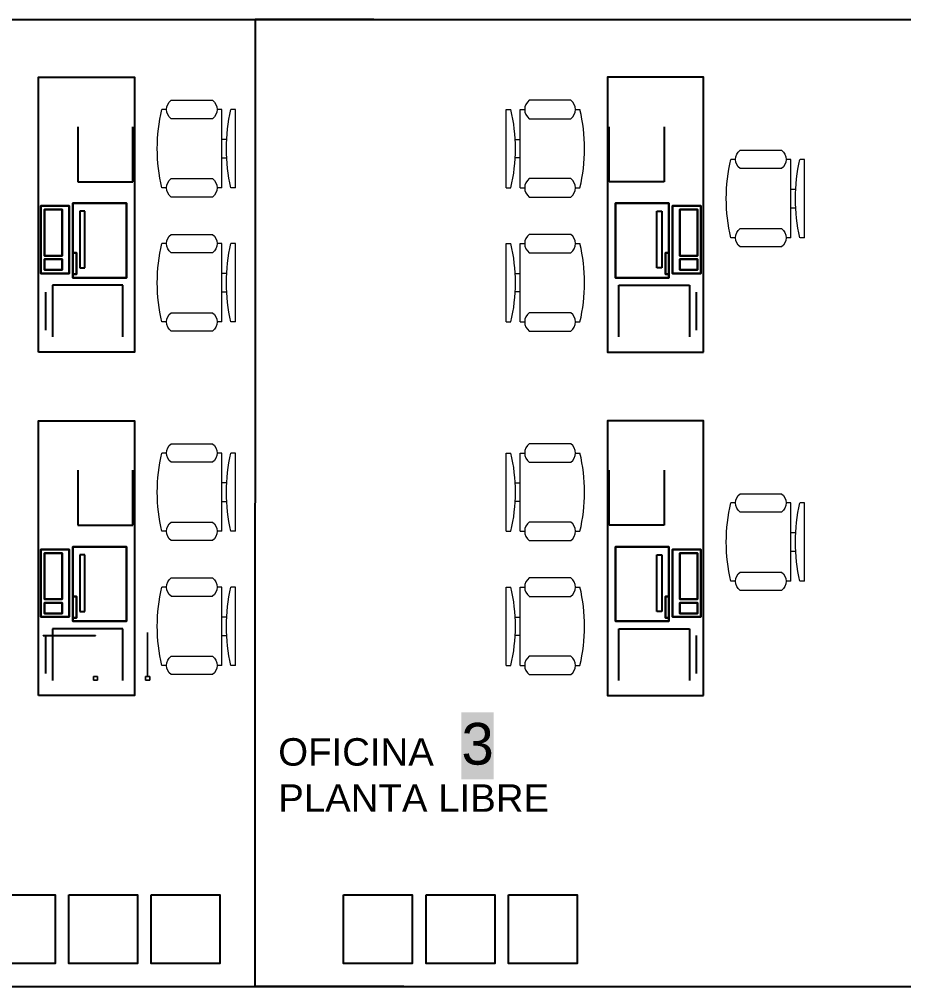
# Model space of a CAD drawing. Header units: millimetres. Extents: x -327709 to -233612, y 250954 to 312605.
# Drawn here: x -246551 to -240062, y 272257 to 279299 of the extents above; entities that cross this region are included whole.
import ezdxf

# ---------------------------------------------------------------- set-up
doc = ezdxf.new("R2010")
doc.units = ezdxf.units.MM
doc.header["$PDMODE"] = 35
doc.linetypes.add('Dash Style-1', pattern=[4.724409, 1.889764, -2.834646])
for name, color, linetype, lineweight in [('Bloques borde', 7, 'Continuous', 18), ('p1', 7, 'Continuous', 18), ('P4', 7, 'Continuous', 18), ('SUPERFICIES', 7, 'Dash Style-1', 5)]:
    doc.layers.add(name, color=color, linetype=linetype, lineweight=lineweight)
doc.styles.add('ARIAL', font='arial.ttf', dxfattribs={"height": 0.8})
doc.styles.add('Arial (bold)', font='arialbd.ttf')
doc.styles.add('Arial Unicode MS', font='ARIALUNI.TTF')
doc.dimstyles.new('carlos', dxfattribs={"dimtxt": 0.067432, "dimasz": 0.00186, "dimexe": 1.7e-05, "dimexo": 1.25e-05, "dimgap": 0, "dimtad": 0, "dimdec": 3, "dimtxsty": 'Arial (bold)', "dimblk": 'VW_SLASH-1', "dimblk1": 'VW_SLASH-1', "dimblk2": 'VW_SLASH-1', "dimcen": 0, "dimazin": 0, "dimtfac": 1, "dimtdec": 3, "dimtix": 1, "dimtmove": 0, "dimatfit": 0, "dimldrblk": 'VW_SLASH-1', "dimfxl": 1, "dimfrac": 2, "dimtolj": 1, "dimarcsym": 0})

# ---------------------------------------------------------------- blocks, each defined once
blk = doc.blocks.new('Group-93-1')
at = {"color": 7, "linetype": 'Continuous', "lineweight": 9}
for p, q in [((-0.285, 0), (-0.285, -0.0335)), ((-0.285, 0), (0.285, 0)), ((0.285, 0), (0.285, -0.0335)), ((-0.0671, -0.1006), (-0.0671, -0.0649)), ((0.0671, -0.0656), (0.0671, -0.1006)), ((-0.285, -0.1006), (-0.285, -0.1341)), ((-0.285, -0.1006), (0.285, -0.1006)), ((0.285, -0.1006), (0.285, -0.1341)), ((-0.352, -0.1676), (-0.352, -0.4694)), ((-0.2179, -0.4694), (-0.2179, -0.1676)), ((0.2179, -0.1676), (0.2179, -0.4694)), ((0.352, -0.4694), (0.352, -0.1676)), ((-0.285, -0.5029), (-0.285, -0.5364)), ((0.285, -0.5029), (0.285, -0.5364))]:
    blk.add_line(p, q, dxfattribs=at)
for centre, radius, start, end in [((0, 1.1609), 1.228, 256.5803, 283.4197), ((-0.285, -0.2179), 0.0838, 36.8699, 143.1301), ((0.285, -0.2179), 0.0838, 36.8699, 143.1301), ((-0.285, -0.4191), 0.0838, 216.8699, 323.1301), ((0.285, -0.4191), 0.0838, 216.8699, 323.1301), ((0, 0.658), 1.228, 256.5803, 283.4197)]:
    blk.add_arc(centre, radius, start, end, dxfattribs=at)
blk = doc.blocks.new('Chair - Desk_Sc1')
at = {"color": 7}
blk.add_blockref('Group-93-1', (0, 0), dxfattribs=at)
blk = doc.blocks.new('Group-214-1')
at = {"layer": 'Bloques borde', "color": 7, "lineweight": 18}
for points in [[(-1.7919, 6.8849, 0.658), (-1.7919, 7.2649, 0.658), (-1.7889, 7.2649, 0.658), (-1.7889, 6.8849, 0.658)], [(-1.7919, 7.2649, 0.658), (-1.7919, 7.2649, 0.698), (-1.7889, 7.2649, 0.698), (-1.7889, 7.2649, 0.658)], [(-1.7919, 7.2549, 0.708), (-1.7919, 6.8949, 0.708), (-1.7889, 6.8949, 0.708), (-1.7889, 7.2549, 0.708)], [(-1.7919, 6.8849, 0.698), (-1.7919, 6.8849, 0.658), (-1.7889, 6.8849, 0.658), (-1.7889, 6.8849, 0.698)]]:
    blk.add_3dface(points, dxfattribs=at)
for points, invisible_edges in [([(-1.7919, 7.2648, 0.6993), (-1.7889, 7.2648, 0.6993), (-1.7889, 7.2649, 0.698)], 9), ([(-1.7889, 7.2649, 0.698), (-1.7919, 7.2649, 0.698), (-1.7919, 7.2648, 0.6993)], 8), ([(-1.7919, 7.2649, 0.698), (-1.7919, 7.2647, 0.6999), (-1.7919, 7.2642, 0.7017), (-1.7919, 7.2649, 0.698)], 12), ([(-1.7919, 7.2649, 0.698), (-1.7919, 7.2642, 0.7017), (-1.7919, 7.2632, 0.7035), (-1.7919, 7.2649, 0.698)], 13), ([(-1.7919, 7.2649, 0.698), (-1.7919, 7.2632, 0.7035), (-1.7919, 7.2549, 0.708), (-1.7919, 7.2649, 0.698)], 15), ([(-1.7919, 7.2649, 0.658), (-1.7919, 7.2649, 0.698), (-1.7919, 7.2549, 0.708), (-1.7919, 7.2649, 0.658)], 14), ([(-1.7919, 7.2649, 0.658), (-1.7919, 7.2549, 0.708), (-1.7919, 6.8949, 0.708), (-1.7919, 7.2649, 0.658)], 13), ([(-1.7919, 6.8949, 0.708), (-1.7919, 6.8849, 0.658), (-1.7919, 7.2649, 0.658), (-1.7919, 6.8949, 0.708)], 13), ([(-1.7889, 7.2646, 0.7006), (-1.7889, 7.2648, 0.6993), (-1.7919, 7.2648, 0.6993)], 10), ([(-1.7919, 7.2648, 0.6993), (-1.7919, 7.2646, 0.7006), (-1.7889, 7.2646, 0.7006)], 10), ([(-1.7919, 7.2641, 0.7018), (-1.7889, 7.2641, 0.7018), (-1.7889, 7.2646, 0.7006)], 9), ([(-1.7889, 7.2646, 0.7006), (-1.7919, 7.2646, 0.7006), (-1.7919, 7.2641, 0.7018)], 9), ([(-1.7889, 7.2636, 0.703), (-1.7889, 7.2641, 0.7018), (-1.7919, 7.2641, 0.7018)], 10), ([(-1.7919, 7.2641, 0.7018), (-1.7919, 7.2636, 0.703), (-1.7889, 7.2636, 0.703)], 10), ([(-1.7889, 7.2628, 0.7041), (-1.7889, 7.2636, 0.703), (-1.7919, 7.2636, 0.703)], 10), ([(-1.7919, 7.2636, 0.703), (-1.7919, 7.2628, 0.7041), (-1.7889, 7.2628, 0.7041)], 10), ([(-1.7919, 7.2632, 0.7035), (-1.7919, 7.262, 0.7051), (-1.7919, 7.2604, 0.7063), (-1.7919, 7.2632, 0.7035)], 12), ([(-1.7919, 7.2632, 0.7035), (-1.7919, 7.2604, 0.7063), (-1.7919, 7.2549, 0.708), (-1.7919, 7.2632, 0.7035)], 15), ([(-1.7919, 7.262, 0.7051), (-1.7889, 7.262, 0.7051), (-1.7889, 7.2628, 0.7041)], 8), ([(-1.7889, 7.2628, 0.7041), (-1.7919, 7.2628, 0.7041), (-1.7919, 7.262, 0.7051)], 9), ([(-1.7919, 7.262, 0.7051), (-1.7919, 7.261, 0.7059), (-1.7889, 7.261, 0.7059)], 10), ([(-1.7919, 7.262, 0.7051), (-1.7889, 7.261, 0.7059), (-1.7889, 7.262, 0.7051)], 1), ([(-1.7919, 7.261, 0.7059), (-1.7919, 7.2599, 0.7067), (-1.7889, 7.2599, 0.7067)], 10), ([(-1.7919, 7.261, 0.7059), (-1.7889, 7.2599, 0.7067), (-1.7889, 7.261, 0.7059)], 9), ([(-1.7919, 7.2604, 0.7063), (-1.7919, 7.2586, 0.7073), (-1.7919, 7.2549, 0.708), (-1.7919, 7.2604, 0.7063)], 14), ([(-1.7919, 7.2599, 0.7067), (-1.7919, 7.2587, 0.7072), (-1.7889, 7.2587, 0.7072)], 10), ([(-1.7919, 7.2599, 0.7067), (-1.7889, 7.2587, 0.7072), (-1.7889, 7.2599, 0.7067)], 9), ([(-1.7919, 7.2587, 0.7072), (-1.7919, 7.2575, 0.7077), (-1.7889, 7.2575, 0.7077)], 10), ([(-1.7919, 7.2587, 0.7072), (-1.7889, 7.2575, 0.7077), (-1.7889, 7.2587, 0.7072)], 9), ([(-1.7919, 7.2586, 0.7073), (-1.7919, 7.2567, 0.7078), (-1.7919, 7.2549, 0.708), (-1.7919, 7.2586, 0.7073)], 12), ([(-1.7919, 7.2575, 0.7077), (-1.7919, 7.2562, 0.7079), (-1.7889, 7.2562, 0.7079)], 10), ([(-1.7919, 7.2575, 0.7077), (-1.7889, 7.2562, 0.7079), (-1.7889, 7.2575, 0.7077)], 9), ([(-1.7919, 7.2562, 0.7079), (-1.7919, 7.2549, 0.708), (-1.7889, 7.2549, 0.708)], 8), ([(-1.7919, 7.2562, 0.7079), (-1.7889, 7.2549, 0.708), (-1.7889, 7.2562, 0.7079)], 9), ([(-1.7889, 7.2641, 0.7018), (-1.7889, 7.2647, 0.6999), (-1.7889, 7.2649, 0.698), (-1.7889, 7.2641, 0.7018)], 12), ([(-1.7889, 7.2605, 0.7063), (-1.7889, 7.2641, 0.7018), (-1.7889, 7.2649, 0.698), (-1.7889, 7.2605, 0.7063)], 15), ([(-1.7889, 7.2549, 0.708), (-1.7889, 7.2605, 0.7063), (-1.7889, 7.2649, 0.698), (-1.7889, 7.2549, 0.708)], 15), ([(-1.7889, 7.2549, 0.708), (-1.7889, 7.2649, 0.698), (-1.7889, 7.2649, 0.658), (-1.7889, 7.2549, 0.708)], 13), ([(-1.7889, 6.8949, 0.708), (-1.7889, 7.2549, 0.708), (-1.7889, 7.2649, 0.658), (-1.7889, 6.8949, 0.708)], 14), ([(-1.7889, 6.8949, 0.708), (-1.7889, 7.2649, 0.658), (-1.7889, 6.8849, 0.658), (-1.7889, 6.8949, 0.708)], 13), ([(-1.7889, 7.2605, 0.7063), (-1.7889, 7.2632, 0.7036), (-1.7889, 7.2641, 0.7018), (-1.7889, 7.2605, 0.7063)], 13), ([(-1.7889, 7.2605, 0.7063), (-1.7889, 7.262, 0.7051), (-1.7889, 7.2632, 0.7036), (-1.7889, 7.2605, 0.7063)], 12), ([(-1.7889, 7.2549, 0.708), (-1.7889, 7.2587, 0.7072), (-1.7889, 7.2605, 0.7063), (-1.7889, 7.2549, 0.708)], 13), ([(-1.7889, 7.2549, 0.708), (-1.7889, 7.2568, 0.7078), (-1.7889, 7.2587, 0.7072), (-1.7889, 7.2549, 0.708)], 12), ([(-1.7919, 6.8936, 0.7079), (-1.7889, 6.8936, 0.7079), (-1.7889, 6.8949, 0.708)], 9), ([(-1.7889, 6.8949, 0.708), (-1.7919, 6.8949, 0.708), (-1.7919, 6.8936, 0.7079)], 8), ([(-1.7919, 6.8949, 0.708), (-1.7919, 6.893, 0.7078), (-1.7919, 6.8912, 0.7073), (-1.7919, 6.8949, 0.708)], 12), ([(-1.7919, 6.8949, 0.708), (-1.7919, 6.8912, 0.7073), (-1.7919, 6.8894, 0.7063), (-1.7919, 6.8949, 0.708)], 13), ([(-1.7919, 6.8949, 0.708), (-1.7919, 6.8894, 0.7063), (-1.7919, 6.8849, 0.698), (-1.7919, 6.8949, 0.708)], 15), ([(-1.7919, 6.8949, 0.708), (-1.7919, 6.8849, 0.698), (-1.7919, 6.8849, 0.658), (-1.7919, 6.8949, 0.708)], 13), ([(-1.7919, 6.8923, 0.7077), (-1.7889, 6.8923, 0.7077), (-1.7889, 6.8936, 0.7079)], 9), ([(-1.7889, 6.8936, 0.7079), (-1.7919, 6.8936, 0.7079), (-1.7919, 6.8923, 0.7077)], 9), ([(-1.7919, 6.8911, 0.7072), (-1.7889, 6.8911, 0.7072), (-1.7889, 6.8923, 0.7077)], 9), ([(-1.7889, 6.8923, 0.7077), (-1.7919, 6.8923, 0.7077), (-1.7919, 6.8911, 0.7072)], 9), ([(-1.7919, 6.8899, 0.7067), (-1.7889, 6.8899, 0.7067), (-1.7889, 6.8911, 0.7072)], 9), ([(-1.7889, 6.8911, 0.7072), (-1.7919, 6.8911, 0.7072), (-1.7919, 6.8899, 0.7067)], 9), ([(-1.7919, 6.8888, 0.7059), (-1.7889, 6.8888, 0.7059), (-1.7889, 6.8899, 0.7067)], 9), ([(-1.7889, 6.8899, 0.7067), (-1.7919, 6.8899, 0.7067), (-1.7919, 6.8888, 0.7059)], 9), ([(-1.7919, 6.8894, 0.7063), (-1.7919, 6.8878, 0.7051), (-1.7919, 6.8866, 0.7035), (-1.7919, 6.8894, 0.7063)], 12), ([(-1.7919, 6.8894, 0.7063), (-1.7919, 6.8866, 0.7035), (-1.7919, 6.8849, 0.698), (-1.7919, 6.8894, 0.7063)], 15), ([(-1.7889, 6.8878, 0.7051), (-1.7889, 6.8888, 0.7059), (-1.7919, 6.8888, 0.7059)], 10), ([(-1.7919, 6.8888, 0.7059), (-1.7919, 6.8878, 0.7051), (-1.7889, 6.8878, 0.7051)], 8), ([(-1.7919, 6.8878, 0.7051), (-1.7919, 6.887, 0.7041), (-1.7889, 6.887, 0.7041)], 10), ([(-1.7919, 6.8878, 0.7051), (-1.7889, 6.887, 0.7041), (-1.7889, 6.8878, 0.7051)], 1), ([(-1.7919, 6.887, 0.7041), (-1.7919, 6.8862, 0.703), (-1.7889, 6.8862, 0.703)], 10), ([(-1.7919, 6.887, 0.7041), (-1.7889, 6.8862, 0.703), (-1.7889, 6.887, 0.7041)], 9), ([(-1.7919, 6.8866, 0.7035), (-1.7919, 6.8856, 0.7017), (-1.7919, 6.8849, 0.698), (-1.7919, 6.8866, 0.7035)], 14), ([(-1.7919, 6.8862, 0.703), (-1.7919, 6.8857, 0.7018), (-1.7889, 6.8857, 0.7018)], 10), ([(-1.7919, 6.8862, 0.703), (-1.7889, 6.8857, 0.7018), (-1.7889, 6.8862, 0.703)], 9), ([(-1.7919, 6.8857, 0.7018), (-1.7919, 6.8852, 0.7006), (-1.7889, 6.8852, 0.7006)], 10), ([(-1.7919, 6.8857, 0.7018), (-1.7889, 6.8852, 0.7006), (-1.7889, 6.8857, 0.7018)], 9), ([(-1.7919, 6.8856, 0.7017), (-1.7919, 6.8851, 0.6998), (-1.7919, 6.8849, 0.698), (-1.7919, 6.8856, 0.7017)], 12), ([(-1.7919, 6.8852, 0.7006), (-1.7919, 6.885, 0.6993), (-1.7889, 6.885, 0.6993)], 10), ([(-1.7919, 6.8852, 0.7006), (-1.7889, 6.885, 0.6993), (-1.7889, 6.8852, 0.7006)], 9), ([(-1.7919, 6.885, 0.6993), (-1.7919, 6.8849, 0.698), (-1.7889, 6.8849, 0.698)], 8), ([(-1.7919, 6.885, 0.6993), (-1.7889, 6.8849, 0.698), (-1.7889, 6.885, 0.6993)], 9), ([(-1.7889, 6.8912, 0.7073), (-1.7889, 6.893, 0.7078), (-1.7889, 6.8949, 0.708), (-1.7889, 6.8912, 0.7073)], 12), ([(-1.7889, 6.8894, 0.7063), (-1.7889, 6.8912, 0.7073), (-1.7889, 6.8949, 0.708), (-1.7889, 6.8894, 0.7063)], 14), ([(-1.7889, 6.8866, 0.7035), (-1.7889, 6.8894, 0.7063), (-1.7889, 6.8949, 0.708), (-1.7889, 6.8866, 0.7035)], 15), ([(-1.7889, 6.8849, 0.698), (-1.7889, 6.8866, 0.7035), (-1.7889, 6.8949, 0.708), (-1.7889, 6.8849, 0.698)], 15), ([(-1.7889, 6.8849, 0.658), (-1.7889, 6.8849, 0.698), (-1.7889, 6.8949, 0.708), (-1.7889, 6.8849, 0.658)], 14), ([(-1.7889, 6.8866, 0.7035), (-1.7889, 6.8878, 0.7051), (-1.7889, 6.8894, 0.7063), (-1.7889, 6.8866, 0.7035)], 12), ([(-1.7889, 6.8849, 0.698), (-1.7889, 6.8856, 0.7017), (-1.7889, 6.8866, 0.7035), (-1.7889, 6.8849, 0.698)], 13), ([(-1.7889, 6.8849, 0.698), (-1.7889, 6.8851, 0.6999), (-1.7889, 6.8856, 0.7017), (-1.7889, 6.8849, 0.698)], 12)]:
    blk.add_3dface(points, dxfattribs=dict(at, invisible_edges=invisible_edges))
blk = doc.blocks.new('Group-215-1')
at = {"layer": 'Bloques borde', "color": 7, "lineweight": 18}
for points in [[(-1.4669, 6.8999, 0.6929), (-1.4919, 6.8999, 0.6929), (-1.4919, 6.8699, 0.6692), (-1.4669, 6.8699, 0.6692)], [(-1.4669, 6.8999, 0.06), (-1.4669, 6.8699, 0.06), (-1.4919, 6.8699, 0.06), (-1.4919, 6.8999, 0.06)], [(-1.4919, 6.8999, 0.6929), (-1.4669, 6.8999, 0.6929), (-1.4669, 6.8999, 0.06), (-1.4919, 6.8999, 0.06)], [(-1.4669, 6.8699, 0.6692), (-1.4919, 6.8699, 0.6692), (-1.4919, 6.8699, 0.06), (-1.4669, 6.8699, 0.06)]]:
    blk.add_3dface(points, dxfattribs=at)
blk = doc.blocks.new('Group-216-1')
at = {"layer": 'Bloques borde', "color": 7, "lineweight": 18}
for points in [[(-1.8119, 6.5069, 0.319), (-1.5661, 6.5069, 0.304), (-1.5661, 6.5049, 0.304), (-1.8119, 6.5049, 0.319)], [(-1.7919, 6.5069, 0.359), (-1.8119, 6.5069, 0.319), (-1.8119, 6.5049, 0.319), (-1.7919, 6.5049, 0.359)], [(-1.4919, 6.5069, 0.359), (-1.7919, 6.5069, 0.359), (-1.7919, 6.5049, 0.359), (-1.4919, 6.5049, 0.359)], [(-1.5661, 6.5069, 0.304), (-1.5419, 6.5069, 0.274), (-1.5419, 6.5049, 0.274), (-1.5661, 6.5049, 0.304)], [(-1.5419, 6.5069, 0.274), (-1.4919, 6.5069, 0.264), (-1.4919, 6.5049, 0.264), (-1.5419, 6.5049, 0.274)], [(-1.4919, 6.5069, 0.264), (-1.4919, 6.5069, 0.359), (-1.4919, 6.5049, 0.359), (-1.4919, 6.5049, 0.264)]]:
    blk.add_3dface(points, dxfattribs=at)
blk = doc.blocks.new('Group-217-1')
at = {"layer": 'Bloques borde', "color": 7, "lineweight": 18}
for points in [[(-1.4669, 6.5199, 0.3928), (-1.4919, 6.5199, 0.3928), (-1.4919, 6.4899, 0.3692), (-1.4669, 6.4899, 0.3692)], [(-1.4669, 6.5199, 0.06), (-1.4669, 6.4899, 0.06), (-1.4919, 6.4899, 0.06), (-1.4919, 6.5199, 0.06)], [(-1.4919, 6.5199, 0.3928), (-1.4669, 6.5199, 0.3928), (-1.4669, 6.5199, 0.06), (-1.4919, 6.5199, 0.06)], [(-1.4669, 6.4899, 0.3692), (-1.4919, 6.4899, 0.3692), (-1.4919, 6.4899, 0.06), (-1.4669, 6.4899, 0.06)]]:
    blk.add_3dface(points, dxfattribs=at)
blk = doc.blocks.new('Table and Chairs (2D)-8')
at = {"color": 7}
for name in ['Group-214-1', 'Group-215-1', 'Group-216-1', 'Group-217-1']:
    blk.add_blockref(name, (0, 0), dxfattribs=at)
blk = doc.blocks.new('VW_SLASH-1')
at = {"layer": 'p1', "color": 0, "linetype": 'ByBlock', "lineweight": -2}
blk.add_line((0, 0), (-1, 0), dxfattribs=at)
at = {"layer": 'p1', "color": 0, "linetype": 'Continuous', "lineweight": 20}
blk.add_lwpolyline([(1, 1), (-1, -1)], dxfattribs=at)
blk = doc.blocks.new('*D448')
at = {"layer": 'Defpoints', "color": 0, "linetype": 'Continuous', "transparency": 16777216}
for p in [(-244834.3, 279298.7), (-243970.7, 279298.7), (-243752.3, 272257.5)]:
    blk.add_point(p, dxfattribs=at)
at = {"layer": 'P4', "color": 0, "linetype": 'Continuous', "lineweight": -2, "transparency": 16777216}
for p, q in [((-243970.7, 279298.7), (-244834.3, 279298.7)), ((-244834.3, 279298.7), (-244834.3, 275778.2)), ((-244834.3, 272257.5), (-244834.3, 275778)), ((-243752.3, 272257.5), (-244834.3, 272257.5))]:
    blk.add_line(p, q, dxfattribs=at)
at = {"layer": 'P4', "color": 0, "linetype": 'Continuous', "lineweight": -2, "transparency": 16777216, "xscale": 0.0018603515625, "yscale": 0.0018603515625, "zscale": 0.0018603515625}
for p, rotation in [((-244834.3, 279298.7), 90), ((-244834.3, 272257.5), 270)]:
    blk.add_blockref('VW_SLASH-1', p, dxfattribs=dict(at, rotation=rotation))
at = {"layer": 'P4', "color": 0, "linetype": 'Continuous', "lineweight": -2, "transparency": 16777216, "insert": (-244834.3, 275778.1), "char_height": 0.0607, "attachment_point": 5, "style": 'Arial (bold)'}
blk.add_mtext('\\A1;21123,602', dxfattribs=at)

msp = doc.modelspace()

# ---------------------------------------------------------------- linework, layer by layer
at = {"layer": 'P4', "color": 0, "linetype": 'Continuous', "lineweight": -2}
for p, q in [((-247879.79261, 279298.69726), (-240061.68556, 279298.69726)), ((-246125.15486, 278516.5213), (-246125.15486, 278116.45309)), ((-245725.08664, 278116.45309), (-245725.08664, 278516.5213)), ((-242257.1136, 278116.45309), (-242257.1136, 278516.5213)), ((-241857.04538, 278516.5213), (-241857.04538, 278116.45309)), ((-246125.15486, 278116.45309), (-245725.08664, 278116.45309)), ((-241857.04538, 278116.45309), (-242257.1136, 278116.45309)), ((-246393.89011, 277940.12093), (-246393.89011, 277448.96033)), ((-246393.89011, 277448.96033), (-246393.89011, 277940.12093)), ((-246187.08565, 277940.12093), (-246393.89011, 277940.12093)), ((-246393.89011, 277940.12093), (-246187.08565, 277940.12093)), ((-246187.08565, 277448.96033), (-246187.08565, 277940.12093)), ((-246187.08565, 277940.12093), (-246187.08565, 277448.96033)), ((-246160.6838, 277960.31669), (-246160.6838, 277417.45498)), ((-246160.6838, 277417.45498), (-246160.6838, 277960.31669)), ((-245771.23285, 277960.31669), (-246160.6838, 277960.31669)), ((-246160.6838, 277960.31669), (-245771.23285, 277960.31669)), ((-245771.23285, 277417.45498), (-245771.23285, 277960.31669)), ((-245771.23285, 277960.31669), (-245771.23285, 277417.45498)), ((-242210.96739, 277417.45498), (-242210.96739, 277960.31669)), ((-242210.96739, 277960.31669), (-242210.96739, 277417.45498)), ((-242210.96739, 277960.31669), (-241821.51644, 277960.31669)), ((-241821.51644, 277960.31669), (-242210.96739, 277960.31669)), ((-241821.51644, 277960.31669), (-241821.51644, 277417.45498)), ((-241821.51644, 277417.45498), (-241821.51644, 277960.31669)), ((-241795.11459, 277448.96033), (-241795.11459, 277940.12093)), ((-241795.11459, 277940.12093), (-241795.11459, 277448.96033)), ((-241795.11459, 277940.12093), (-241588.31013, 277940.12093)), ((-241588.31013, 277940.12093), (-241795.11459, 277940.12093)), ((-241588.31013, 277940.12093), (-241588.31013, 277448.96033)), ((-241588.31013, 277448.96033), (-241588.31013, 277940.12093)), ((-246238.78676, 277914.27037), (-246368.03955, 277914.27037)), ((-246368.03955, 277914.27037), (-246238.78676, 277914.27037)), ((-246238.78676, 277578.21312), (-246238.78676, 277914.27037)), ((-246238.78676, 277914.27037), (-246238.78676, 277578.21312)), ((-246109.72109, 277901.42203), (-246109.72109, 277488.85168)), ((-246073.16888, 277901.42203), (-246109.72109, 277901.42203)), ((-246073.16888, 277488.85168), (-246073.16888, 277901.42203)), ((-241909.03136, 277488.85168), (-241909.03136, 277901.42203)), ((-241909.03136, 277901.42203), (-241872.47915, 277901.42203)), ((-241872.47915, 277901.42203), (-241872.47915, 277488.85168)), ((-241743.41348, 277578.21312), (-241743.41348, 277914.27037)), ((-241743.41348, 277914.27037), (-241743.41348, 277578.21312)), ((-241743.41348, 277914.27037), (-241614.16069, 277914.27037)), ((-241614.16069, 277914.27037), (-241743.41348, 277914.27037)), ((-246368.03955, 277578.21312), (-246238.78676, 277578.21312)), ((-246238.78676, 277578.21312), (-246368.03955, 277578.21312)), ((-246134.83325, 277598.40889), (-246160.6838, 277598.40889)), ((-246160.6838, 277598.40889), (-246134.83325, 277598.40889)), ((-246134.83325, 277443.30554), (-246134.83325, 277598.40889)), ((-246134.83325, 277598.40889), (-246134.83325, 277443.30554)), ((-241847.36699, 277598.40889), (-241821.51644, 277598.40889)), ((-241821.51644, 277598.40889), (-241847.36699, 277598.40889)), ((-241847.36699, 277443.30554), (-241847.36699, 277598.40889)), ((-241847.36699, 277598.40889), (-241847.36699, 277443.30554)), ((-241614.16069, 277578.21312), (-241743.41348, 277578.21312)), ((-241743.41348, 277578.21312), (-241614.16069, 277578.21312)), ((-246238.78676, 277552.36256), (-246368.03955, 277552.36256)), ((-246368.03955, 277552.36256), (-246238.78676, 277552.36256)), ((-246238.78676, 277474.81089), (-246238.78676, 277552.36256)), ((-246238.78676, 277552.36256), (-246238.78676, 277474.81089)), ((-241743.41348, 277474.81089), (-241743.41348, 277552.36256)), ((-241743.41348, 277552.36256), (-241743.41348, 277474.81089)), ((-241743.41348, 277552.36256), (-241614.16069, 277552.36256)), ((-241614.16069, 277552.36256), (-241743.41348, 277552.36256)), ((-246393.89011, 277448.96033), (-246187.08565, 277448.96033)), ((-246187.08565, 277448.96033), (-246393.89011, 277448.96033)), ((-246368.03955, 277474.81089), (-246238.78676, 277474.81089)), ((-246238.78676, 277474.81089), (-246368.03955, 277474.81089)), ((-246160.6838, 277443.30554), (-246134.83325, 277443.30554)), ((-246134.83325, 277443.30554), (-246160.6838, 277443.30554)), ((-246109.72109, 277488.85168), (-246073.16888, 277488.85168)), ((-241872.47915, 277488.85168), (-241909.03136, 277488.85168)), ((-241821.51644, 277443.30554), (-241847.36699, 277443.30554)), ((-241847.36699, 277443.30554), (-241821.51644, 277443.30554)), ((-241588.31013, 277448.96033), (-241795.11459, 277448.96033)), ((-241795.11459, 277448.96033), (-241588.31013, 277448.96033)), ((-241614.16069, 277474.81089), (-241743.41348, 277474.81089)), ((-241743.41348, 277474.81089), (-241614.16069, 277474.81089)), ((-246309.17523, 277363.09603), (-246309.17523, 276986.46931)), ((-245796.58783, 277363.09603), (-246309.17523, 277363.09603)), ((-246160.6838, 277417.45498), (-245771.23285, 277417.45498)), ((-245771.23285, 277417.45498), (-246160.6838, 277417.45498)), ((-245796.58783, 276986.46931), (-245796.58783, 277363.09603)), ((-241821.51644, 277417.45498), (-242210.96739, 277417.45498)), ((-242210.96739, 277417.45498), (-241821.51644, 277417.45498)), ((-242185.61241, 276986.46931), (-242185.61241, 277363.09603)), ((-242185.61241, 277363.09603), (-241673.02501, 277363.09603)), ((-241673.02501, 277363.09603), (-241673.02501, 276986.46931)), ((-246359.18376, 277313.0875), (-246359.18376, 277036.47784)), ((-241623.01648, 277313.0875), (-241623.01648, 277036.47784)), ((-246125.15486, 276016.09497), (-246125.15486, 275616.02676)), ((-245725.08664, 275616.02676), (-245725.08664, 276016.09497)), ((-242257.1136, 275616.02676), (-242257.1136, 276016.09497)), ((-241857.04538, 276016.09497), (-241857.04538, 275616.02676)), ((-246125.15486, 275616.02676), (-245725.08664, 275616.02676)), ((-241857.04538, 275616.02676), (-242257.1136, 275616.02676)), ((-246160.6838, 275459.89036), (-246160.6838, 274917.02865)), ((-246160.6838, 274917.02865), (-246160.6838, 275459.89036)), ((-245771.23285, 275459.89036), (-246160.6838, 275459.89036)), ((-246160.6838, 275459.89036), (-245771.23285, 275459.89036)), ((-245771.23285, 274917.02865), (-245771.23285, 275459.89036)), ((-245771.23285, 275459.89036), (-245771.23285, 274917.02865)), ((-242210.96739, 274917.02865), (-242210.96739, 275459.89036)), ((-242210.96739, 275459.89036), (-242210.96739, 274917.02865)), ((-242210.96739, 275459.89036), (-241821.51644, 275459.89036)), ((-241821.51644, 275459.89036), (-242210.96739, 275459.89036)), ((-241821.51644, 275459.89036), (-241821.51644, 274917.02865)), ((-241821.51644, 274917.02865), (-241821.51644, 275459.89036)), ((-246393.89011, 275439.69459), (-246393.89011, 274948.534)), ((-246393.89011, 274948.534), (-246393.89011, 275439.69459)), ((-246187.08565, 275439.69459), (-246393.89011, 275439.69459)), ((-246393.89011, 275439.69459), (-246187.08565, 275439.69459)), ((-246238.78676, 275413.84404), (-246368.03955, 275413.84404)), ((-246368.03955, 275413.84404), (-246238.78676, 275413.84404)), ((-246238.78676, 275077.78679), (-246238.78676, 275413.84404)), ((-246238.78676, 275413.84404), (-246238.78676, 275077.78679)), ((-246187.08565, 274948.534), (-246187.08565, 275439.69459)), ((-246187.08565, 275439.69459), (-246187.08565, 274948.534)), ((-246109.72109, 275400.9957), (-246109.72109, 274988.42535)), ((-246073.16888, 275400.9957), (-246109.72109, 275400.9957)), ((-246073.16888, 274988.42535), (-246073.16888, 275400.9957)), ((-241909.03136, 274988.42535), (-241909.03136, 275400.9957)), ((-241909.03136, 275400.9957), (-241872.47915, 275400.9957)), ((-241872.47915, 275400.9957), (-241872.47915, 274988.42535)), ((-241795.11459, 274948.534), (-241795.11459, 275439.69459)), ((-241795.11459, 275439.69459), (-241795.11459, 274948.534)), ((-241795.11459, 275439.69459), (-241588.31013, 275439.69459)), ((-241588.31013, 275439.69459), (-241795.11459, 275439.69459)), ((-241743.41348, 275077.78679), (-241743.41348, 275413.84404)), ((-241743.41348, 275413.84404), (-241743.41348, 275077.78679)), ((-241743.41348, 275413.84404), (-241614.16069, 275413.84404)), ((-241614.16069, 275413.84404), (-241743.41348, 275413.84404)), ((-241588.31013, 275439.69459), (-241588.31013, 274948.534)), ((-241588.31013, 274948.534), (-241588.31013, 275439.69459)), ((-246368.03955, 275077.78679), (-246238.78676, 275077.78679)), ((-246238.78676, 275077.78679), (-246368.03955, 275077.78679)), ((-246238.78676, 275051.93623), (-246368.03955, 275051.93623)), ((-246368.03955, 275051.93623), (-246238.78676, 275051.93623)), ((-246238.78676, 274974.38456), (-246238.78676, 275051.93623)), ((-246238.78676, 275051.93623), (-246238.78676, 274974.38456)), ((-246134.83325, 275097.98256), (-246160.6838, 275097.98256)), ((-246160.6838, 275097.98256), (-246134.83325, 275097.98256)), ((-246134.83325, 274942.87921), (-246134.83325, 275097.98256)), ((-246134.83325, 275097.98256), (-246134.83325, 274942.87921)), ((-241847.36699, 275097.98256), (-241821.51644, 275097.98256)), ((-241821.51644, 275097.98256), (-241847.36699, 275097.98256)), ((-241847.36699, 274942.87921), (-241847.36699, 275097.98256)), ((-241847.36699, 275097.98256), (-241847.36699, 274942.87921)), ((-241614.16069, 275077.78679), (-241743.41348, 275077.78679)), ((-241743.41348, 275077.78679), (-241614.16069, 275077.78679)), ((-241743.41348, 274974.38456), (-241743.41348, 275051.93623)), ((-241743.41348, 275051.93623), (-241743.41348, 274974.38456)), ((-241743.41348, 275051.93623), (-241614.16069, 275051.93623)), ((-241614.16069, 275051.93623), (-241743.41348, 275051.93623)), ((-246368.03955, 274974.38456), (-246238.78676, 274974.38456)), ((-246238.78676, 274974.38456), (-246368.03955, 274974.38456)), ((-246109.72109, 274988.42535), (-246073.16888, 274988.42535)), ((-241872.47915, 274988.42535), (-241909.03136, 274988.42535)), ((-241614.16069, 274974.38456), (-241743.41348, 274974.38456)), ((-241743.41348, 274974.38456), (-241614.16069, 274974.38456)), ((-246393.89011, 274948.534), (-246187.08565, 274948.534)), ((-246187.08565, 274948.534), (-246393.89011, 274948.534)), ((-246160.6838, 274942.87921), (-246134.83325, 274942.87921)), ((-246134.83325, 274942.87921), (-246160.6838, 274942.87921)), ((-246160.6838, 274917.02865), (-245771.23285, 274917.02865)), ((-245771.23285, 274917.02865), (-246160.6838, 274917.02865)), ((-241821.51644, 274917.02865), (-242210.96739, 274917.02865)), ((-242210.96739, 274917.02865), (-241821.51644, 274917.02865)), ((-241821.51644, 274942.87921), (-241847.36699, 274942.87921)), ((-241847.36699, 274942.87921), (-241821.51644, 274942.87921)), ((-241588.31013, 274948.534), (-241795.11459, 274948.534)), ((-241795.11459, 274948.534), (-241588.31013, 274948.534)), ((-246309.17523, 274862.6697), (-246309.17523, 274486.04298)), ((-245796.58783, 274862.6697), (-246309.17523, 274862.6697)), ((-245796.58783, 274486.04298), (-245796.58783, 274862.6697)), ((-242185.61241, 274486.04298), (-242185.61241, 274862.6697)), ((-242185.61241, 274862.6697), (-241673.02501, 274862.6697)), ((-241673.02501, 274862.6697), (-241673.02501, 274486.04298)), ((-246359.18376, 274812.66117), (-246359.18376, 274536.05151)), ((-241623.01648, 274812.66117), (-241623.01648, 274536.05151)), ((-247442.94409, 272257.49671), (-240061.68556, 272257.49671))]:
    msp.add_line(p, q, dxfattribs=at)
for points in [[(-246412.42687, 276876.9377), (-246412.42687, 278877.27876), (-245712.30749, 278877.27876), (-245712.30749, 276876.9377)], [(-241569.77337, 276876.9377), (-241569.77337, 278877.27876), (-242269.89275, 278877.27876), (-242269.89275, 276876.9377)], [(-246412.42687, 274376.51137), (-246412.42687, 276376.85243), (-245712.30749, 276376.85243), (-245712.30749, 274376.51137)], [(-241569.77337, 274376.51137), (-241569.77337, 276376.85243), (-242269.89275, 276376.85243), (-242269.89275, 274376.51137)], [(-246790.69432, 272926.81081), (-246290.60905, 272926.81081), (-246290.60905, 272426.72554), (-246790.69432, 272426.72554)], [(-246190.592, 272926.81081), (-245690.50673, 272926.81081), (-245690.50673, 272426.72554), (-246190.592, 272426.72554)], [(-245590.48968, 272926.81081), (-245090.40441, 272926.81081), (-245090.40441, 272426.72554), (-245590.48968, 272426.72554)], [(-244190.25093, 272926.81081), (-243690.16567, 272926.81081), (-243690.16567, 272426.72554), (-244190.25093, 272426.72554)], [(-243590.14861, 272926.81081), (-243090.06335, 272926.81081), (-243090.06335, 272426.72554), (-243590.14861, 272426.72554)], [(-242990.04629, 272926.81081), (-242489.96103, 272926.81081), (-242489.96103, 272426.72554), (-242990.04629, 272426.72554)]]:
    msp.add_lwpolyline(points, close=True, dxfattribs=at)
for points in [[(-246393.89011, 277940.12093), (-246393.89011, 277448.96033), (-246393.89011, 277448.96033)], [(-246187.08565, 277940.12093), (-246393.89011, 277940.12093), (-246393.89011, 277940.12093)], [(-246187.08565, 277448.96033), (-246187.08565, 277940.12093), (-246187.08565, 277940.12093)], [(-246160.6838, 277960.31669), (-246160.6838, 277417.45498), (-246160.6838, 277417.45498)], [(-245771.23285, 277960.31669), (-246160.6838, 277960.31669), (-246160.6838, 277960.31669)], [(-245771.23285, 277417.45498), (-245771.23285, 277960.31669), (-245771.23285, 277960.31669)], [(-242210.96739, 277960.31669), (-242210.96739, 277960.31669), (-242210.96739, 277960.31669), (-242210.96739, 277417.45498)], [(-241821.51644, 277960.31669), (-241821.51644, 277960.31669), (-241821.51644, 277960.31669), (-242210.96739, 277960.31669)], [(-241821.51644, 277417.45498), (-241821.51644, 277417.45498), (-241821.51644, 277417.45498), (-241821.51644, 277960.31669)], [(-241795.11459, 277940.12093), (-241795.11459, 277940.12093), (-241795.11459, 277940.12093), (-241795.11459, 277448.96033)], [(-241588.31013, 277940.12093), (-241588.31013, 277940.12093), (-241588.31013, 277940.12093), (-241795.11459, 277940.12093)], [(-241588.31013, 277448.96033), (-241588.31013, 277448.96033), (-241588.31013, 277448.96033), (-241588.31013, 277940.12093)], [(-246368.03955, 277914.27037), (-246368.03955, 277578.21312), (-246368.03955, 277578.21312)], [(-246238.78676, 277914.27037), (-246368.03955, 277914.27037), (-246368.03955, 277914.27037)], [(-246238.78676, 277578.21312), (-246238.78676, 277914.27037), (-246238.78676, 277914.27037)], [(-241743.41348, 277914.27037), (-241743.41348, 277914.27037), (-241743.41348, 277914.27037), (-241743.41348, 277578.21312)], [(-241614.16069, 277914.27037), (-241614.16069, 277914.27037), (-241614.16069, 277914.27037), (-241743.41348, 277914.27037)], [(-241614.16069, 277578.21312), (-241614.16069, 277578.21312), (-241614.16069, 277578.21312), (-241614.16069, 277914.27037)], [(-246368.03955, 277578.21312), (-246238.78676, 277578.21312), (-246238.78676, 277578.21312)], [(-246134.83325, 277598.40889), (-246160.6838, 277598.40889), (-246160.6838, 277598.40889)], [(-246134.83325, 277443.30554), (-246134.83325, 277598.40889), (-246134.83325, 277598.40889)], [(-241821.51644, 277598.40889), (-241821.51644, 277598.40889), (-241821.51644, 277598.40889), (-241847.36699, 277598.40889)], [(-241847.36699, 277598.40889), (-241847.36699, 277598.40889), (-241847.36699, 277598.40889), (-241847.36699, 277443.30554)], [(-241743.41348, 277578.21312), (-241743.41348, 277578.21312), (-241743.41348, 277578.21312), (-241614.16069, 277578.21312)], [(-246368.03955, 277552.36256), (-246368.03955, 277474.81089), (-246368.03955, 277474.81089)], [(-246238.78676, 277552.36256), (-246368.03955, 277552.36256), (-246368.03955, 277552.36256)], [(-246238.78676, 277474.81089), (-246238.78676, 277552.36256), (-246238.78676, 277552.36256)], [(-241743.41348, 277552.36256), (-241743.41348, 277552.36256), (-241743.41348, 277552.36256), (-241743.41348, 277474.81089)], [(-241614.16069, 277552.36256), (-241614.16069, 277552.36256), (-241614.16069, 277552.36256), (-241743.41348, 277552.36256)], [(-241614.16069, 277474.81089), (-241614.16069, 277474.81089), (-241614.16069, 277474.81089), (-241614.16069, 277552.36256)], [(-246393.89011, 277448.96033), (-246187.08565, 277448.96033), (-246187.08565, 277448.96033)], [(-246368.03955, 277474.81089), (-246238.78676, 277474.81089), (-246238.78676, 277474.81089)], [(-246160.6838, 277443.30554), (-246134.83325, 277443.30554), (-246134.83325, 277443.30554)], [(-241847.36699, 277443.30554), (-241847.36699, 277443.30554), (-241847.36699, 277443.30554), (-241821.51644, 277443.30554)], [(-241795.11459, 277448.96033), (-241795.11459, 277448.96033), (-241795.11459, 277448.96033), (-241588.31013, 277448.96033)], [(-241743.41348, 277474.81089), (-241743.41348, 277474.81089), (-241743.41348, 277474.81089), (-241614.16069, 277474.81089)], [(-246160.6838, 277417.45498), (-245771.23285, 277417.45498), (-245771.23285, 277417.45498)], [(-242210.96739, 277417.45498), (-242210.96739, 277417.45498), (-242210.96739, 277417.45498), (-241821.51644, 277417.45498)], [(-246160.6838, 275459.89036), (-246160.6838, 274917.02865), (-246160.6838, 274917.02865)], [(-245771.23285, 275459.89036), (-246160.6838, 275459.89036), (-246160.6838, 275459.89036)], [(-245771.23285, 274917.02865), (-245771.23285, 275459.89036), (-245771.23285, 275459.89036)], [(-242210.96739, 275459.89036), (-242210.96739, 275459.89036), (-242210.96739, 275459.89036), (-242210.96739, 274917.02865)], [(-241821.51644, 275459.89036), (-241821.51644, 275459.89036), (-241821.51644, 275459.89036), (-242210.96739, 275459.89036)], [(-241821.51644, 274917.02865), (-241821.51644, 274917.02865), (-241821.51644, 274917.02865), (-241821.51644, 275459.89036)], [(-246393.89011, 275439.69459), (-246393.89011, 274948.534), (-246393.89011, 274948.534)], [(-246187.08565, 275439.69459), (-246393.89011, 275439.69459), (-246393.89011, 275439.69459)], [(-246368.03955, 275413.84404), (-246368.03955, 275077.78679), (-246368.03955, 275077.78679)], [(-246238.78676, 275413.84404), (-246368.03955, 275413.84404), (-246368.03955, 275413.84404)], [(-246238.78676, 275077.78679), (-246238.78676, 275413.84404), (-246238.78676, 275413.84404)], [(-246187.08565, 274948.534), (-246187.08565, 275439.69459), (-246187.08565, 275439.69459)], [(-241795.11459, 275439.69459), (-241795.11459, 275439.69459), (-241795.11459, 275439.69459), (-241795.11459, 274948.534)], [(-241588.31013, 275439.69459), (-241588.31013, 275439.69459), (-241588.31013, 275439.69459), (-241795.11459, 275439.69459)], [(-241743.41348, 275413.84404), (-241743.41348, 275413.84404), (-241743.41348, 275413.84404), (-241743.41348, 275077.78679)], [(-241614.16069, 275413.84404), (-241614.16069, 275413.84404), (-241614.16069, 275413.84404), (-241743.41348, 275413.84404)], [(-241614.16069, 275077.78679), (-241614.16069, 275077.78679), (-241614.16069, 275077.78679), (-241614.16069, 275413.84404)], [(-241588.31013, 274948.534), (-241588.31013, 274948.534), (-241588.31013, 274948.534), (-241588.31013, 275439.69459)], [(-246368.03955, 275077.78679), (-246238.78676, 275077.78679), (-246238.78676, 275077.78679)], [(-246368.03955, 275051.93623), (-246368.03955, 274974.38456), (-246368.03955, 274974.38456)], [(-246238.78676, 275051.93623), (-246368.03955, 275051.93623), (-246368.03955, 275051.93623)], [(-246238.78676, 274974.38456), (-246238.78676, 275051.93623), (-246238.78676, 275051.93623)], [(-246134.83325, 275097.98256), (-246160.6838, 275097.98256), (-246160.6838, 275097.98256)], [(-246134.83325, 274942.87921), (-246134.83325, 275097.98256), (-246134.83325, 275097.98256)], [(-241821.51644, 275097.98256), (-241821.51644, 275097.98256), (-241821.51644, 275097.98256), (-241847.36699, 275097.98256)], [(-241847.36699, 275097.98256), (-241847.36699, 275097.98256), (-241847.36699, 275097.98256), (-241847.36699, 274942.87921)], [(-241743.41348, 275077.78679), (-241743.41348, 275077.78679), (-241743.41348, 275077.78679), (-241614.16069, 275077.78679)], [(-241743.41348, 275051.93623), (-241743.41348, 275051.93623), (-241743.41348, 275051.93623), (-241743.41348, 274974.38456)], [(-241614.16069, 275051.93623), (-241614.16069, 275051.93623), (-241614.16069, 275051.93623), (-241743.41348, 275051.93623)], [(-241614.16069, 274974.38456), (-241614.16069, 274974.38456), (-241614.16069, 274974.38456), (-241614.16069, 275051.93623)], [(-246368.03955, 274974.38456), (-246238.78676, 274974.38456), (-246238.78676, 274974.38456)], [(-241743.41348, 274974.38456), (-241743.41348, 274974.38456), (-241743.41348, 274974.38456), (-241614.16069, 274974.38456)], [(-246393.89011, 274948.534), (-246187.08565, 274948.534), (-246187.08565, 274948.534)], [(-246160.6838, 274942.87921), (-246134.83325, 274942.87921), (-246134.83325, 274942.87921)], [(-246160.6838, 274917.02865), (-245771.23285, 274917.02865), (-245771.23285, 274917.02865)], [(-242210.96739, 274917.02865), (-242210.96739, 274917.02865), (-242210.96739, 274917.02865), (-241821.51644, 274917.02865)], [(-241847.36699, 274942.87921), (-241847.36699, 274942.87921), (-241847.36699, 274942.87921), (-241821.51644, 274942.87921)], [(-241795.11459, 274948.534), (-241795.11459, 274948.534), (-241795.11459, 274948.534), (-241588.31013, 274948.534)]]:
    msp.add_3dface(points, dxfattribs=at)
at = {"layer": 'SUPERFICIES', "color": 0, "linetype": 'Continuous', "lineweight": -2}
msp.add_solid([(-243332.23283, 273767.74091), (-243096.75486, 273767.74091), (-243332.23283, 274254.65726), (-243096.75486, 274254.65726)], dxfattribs=at)

# ---------------------------------------------------------------- block references
at = {"layer": 'P4', "color": 0, "lineweight": -2, "yscale": 1000.17053206043, "zscale": 1000.17053206043}
for name, p, xscale, rotation in [('Chair - Desk_Sc1', (-244976.35713, 278357.40492), -1000.17053206043, 270), ('Chair - Desk_Sc1', (-243005.84311, 278357.40492), 1000.17053206043, 90), ('Chair - Desk_Sc1', (-240833.82301, 277994.15475), -1000.17053206043, 270), ('Chair - Desk_Sc1', (-244976.35713, 277381.19213), -1000.17053206043, 270), ('Chair - Desk_Sc1', (-243005.84311, 277381.19213), 1000.17053206043, 90), ('Chair - Desk_Sc1', (-244976.35713, 275856.97859), -1000.17053206043, 270), ('Chair - Desk_Sc1', (-243005.84311, 275856.97859), 1000.17053206043, 90), ('Chair - Desk_Sc1', (-240833.82301, 275493.72842), -1000.17053206043, 270), ('Chair - Desk_Sc1', (-244976.35713, 274880.7658), -1000.17053206043, 270), ('Chair - Desk_Sc1', (-243005.84311, 274880.7658), 1000.17053206043, 90), ('Table and Chairs (2D)-8', (-239110.54489, 273022.19572), -1000.17053206043, 89.99993243330415)]:
    msp.add_blockref(name, p, dxfattribs=dict(at, xscale=xscale, rotation=rotation))

# ---------------------------------------------------------------- texts
at = {"layer": 'P4', "color": 0, "lineweight": -2, "insert": (-244666.01245, 274066.22324), "char_height": 200.0341064, "attachment_point": 1, "line_spacing_factor": 1.008048, "style": 'Arial Unicode MS'}
msp.add_mtext('OFICINA\\PPLANTA LIBRE', dxfattribs=at)
at = {"layer": 'SUPERFICIES', "color": 0, "lineweight": -2, "insert": (-243332.23283, 274177.08805), "char_height": 303.495757, "attachment_point": 1, "line_spacing_factor": 0.966482, "style": 'ARIAL'}
msp.add_mtext('{\\C7;\\l3}', dxfattribs=at)

# ---------------------------------------------------------------- dimensions: what is measured, and where the dimension line sits
at = {"layer": 'P4', "color": 0, "linetype": 'Continuous', "lineweight": -2}
dim = msp.add_linear_dim(base=(-244834.2846, 279298.69726), p1=(-243752.31482, 272257.49671), p2=(-243970.73909, 279298.69726), angle=270, dimstyle='carlos', override={"dimtxt": 0.060689, "dimgap": 0.039688, "dimtih": 1, "dimtoh": 1, "dimlfac": 3, "dimpost": '<>', "dimtxsty": 'Arial (bold)'}, dxfattribs=at)
dim.commit()
dim.dimension.update_dxf_attribs({"geometry": '*D448', "text_midpoint": (-244834.2846, 275778.09698)})

doc.saveas('drawing.dxf')
